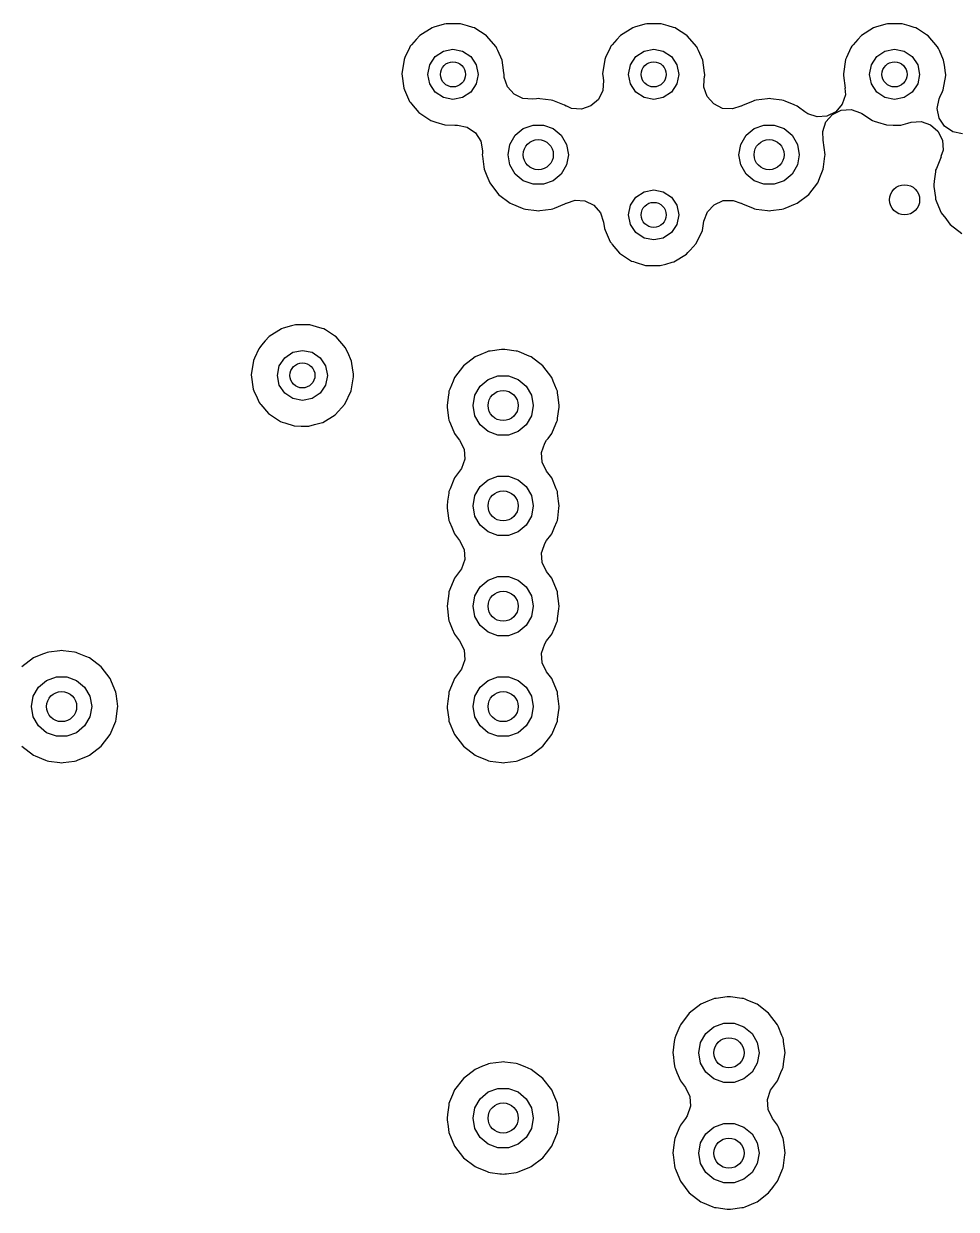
# Model space of a CAD drawing. Extents: x 0.99 to 4.24, y -7.27 to -4.02.
# Drawn here: x 1.6741 to 2.04, y -6.5909 to -6.1258 of the extents above; entities that cross this region are included whole.
import ezdxf

# ---------------------------------------------------------------- set-up
doc = ezdxf.new("R2010")
doc.units = 0
doc.header["$MEASUREMENT"] = 0
doc.layers.add('BLACK', color=7, linetype='CONTINUOUS')

msp = doc.modelspace()

# ---------------------------------------------------------------- linework, layer by layer
at = {"layer": 'BLACK', "linetype": 'CONTINUOUS'}
for p, q in [((1.82951, -6.13039), (1.82808, -6.13201)), ((1.83433, -6.12735), (1.82951, -6.13039)), ((1.83501, -6.12716), (1.83433, -6.12735)), ((1.83911, -6.12598), (1.83501, -6.12716)), ((1.83501, -6.12716), (1.83501, -6.12716)), ((1.8398, -6.12579), (1.83911, -6.12598)), ((1.83911, -6.12598), (1.83911, -6.12598)), ((1.84051, -6.12579), (1.8398, -6.12579)), ((1.84202, -6.1258), (1.84051, -6.12579)), ((1.84549, -6.12582), (1.84202, -6.1258)), ((1.84821, -6.12664), (1.84549, -6.12582)), ((1.85026, -6.12725), (1.84821, -6.12664)), ((1.85094, -6.12745), (1.85026, -6.12725)), ((1.85026, -6.12725), (1.85026, -6.12725)), ((1.85153, -6.12784), (1.85094, -6.12745)), ((1.85512, -6.13016), (1.85153, -6.12784)), ((1.85571, -6.13055), (1.85512, -6.13016)), ((1.85512, -6.13016), (1.85512, -6.13016)), ((1.90825, -6.13039), (1.90682, -6.13201)), ((1.91307, -6.12735), (1.90825, -6.13039)), ((1.91375, -6.12716), (1.91307, -6.12735)), ((1.91785, -6.12598), (1.91375, -6.12716)), ((1.91375, -6.12716), (1.91375, -6.12716)), ((1.91854, -6.12579), (1.91785, -6.12598)), ((1.91785, -6.12598), (1.91785, -6.12598)), ((1.91925, -6.12579), (1.91854, -6.12579)), ((1.92076, -6.1258), (1.91925, -6.12579)), ((1.92423, -6.12582), (1.92076, -6.1258)), ((1.92695, -6.12664), (1.92423, -6.12582)), ((1.929, -6.12725), (1.92695, -6.12664)), ((1.92968, -6.12745), (1.929, -6.12725)), ((1.929, -6.12725), (1.929, -6.12725)), ((1.93027, -6.12784), (1.92968, -6.12745)), ((1.93386, -6.13016), (1.93027, -6.12784)), ((1.93445, -6.13055), (1.93386, -6.13016)), ((1.93386, -6.13016), (1.93386, -6.13016)), ((2.00274, -6.13039), (2.00131, -6.13201)), ((2.00755, -6.12735), (2.00274, -6.13039)), ((2.00824, -6.12716), (2.00755, -6.12735)), ((2.01234, -6.12598), (2.00824, -6.12716)), ((2.00824, -6.12716), (2.00824, -6.12716)), ((2.01302, -6.12579), (2.01234, -6.12598)), ((2.01234, -6.12598), (2.01234, -6.12598)), ((2.01373, -6.12579), (2.01302, -6.12579)), ((2.01525, -6.1258), (2.01373, -6.12579)), ((2.01871, -6.12582), (2.01525, -6.1258)), ((2.02144, -6.12664), (2.01871, -6.12582)), ((2.02349, -6.12725), (2.02144, -6.12664)), ((2.02416, -6.12745), (2.02349, -6.12725)), ((2.02349, -6.12725), (2.02349, -6.12725)), ((2.02476, -6.12784), (2.02416, -6.12745)), ((2.02834, -6.13016), (2.02476, -6.12784)), ((2.02894, -6.13055), (2.02834, -6.13016)), ((2.02834, -6.13016), (2.02834, -6.13016)), ((1.82575, -6.13465), (1.82545, -6.13529)), ((1.82625, -6.13409), (1.82575, -6.13465)), ((1.82808, -6.13201), (1.82625, -6.13409)), ((1.85942, -6.13486), (1.85571, -6.13055)), ((1.85972, -6.1355), (1.85942, -6.13486)), ((1.90449, -6.13465), (1.90419, -6.13529)), ((1.90499, -6.13409), (1.90449, -6.13465)), ((1.90682, -6.13201), (1.90499, -6.13409)), ((1.93816, -6.13486), (1.93445, -6.13055)), ((1.93846, -6.1355), (1.93816, -6.13486)), ((1.99898, -6.13465), (1.99867, -6.13529)), ((1.99948, -6.13409), (1.99898, -6.13465)), ((2.00131, -6.13201), (1.99948, -6.13409)), ((2.03265, -6.13486), (2.02894, -6.13055)), ((2.03295, -6.1355), (2.03265, -6.13486)), ((1.82368, -6.13906), (1.82333, -6.1398)), ((1.82545, -6.13529), (1.82368, -6.13906)), ((1.82545, -6.13529), (1.82545, -6.13529)), ((1.83343, -6.1419), (1.83556, -6.13871)), ((1.83556, -6.13871), (1.83875, -6.13658)), ((1.83875, -6.13658), (1.84252, -6.13583)), ((1.84252, -6.13583), (1.84629, -6.13658)), ((1.84629, -6.13658), (1.84948, -6.13871)), ((1.84948, -6.13871), (1.85161, -6.1419)), ((1.86011, -6.13636), (1.85972, -6.1355)), ((1.85972, -6.1355), (1.85972, -6.1355)), ((1.86178, -6.14004), (1.86011, -6.13636)), ((1.90242, -6.13906), (1.90207, -6.1398)), ((1.90419, -6.13529), (1.90242, -6.13906)), ((1.90419, -6.13529), (1.90419, -6.13529)), ((1.91217, -6.1419), (1.9143, -6.13871)), ((1.9143, -6.13871), (1.91749, -6.13658)), ((1.91749, -6.13658), (1.92126, -6.13583)), ((1.92126, -6.13583), (1.92503, -6.13658)), ((1.92503, -6.13658), (1.92822, -6.13871)), ((1.92822, -6.13871), (1.93035, -6.1419)), ((1.93885, -6.13636), (1.93846, -6.1355)), ((1.93846, -6.1355), (1.93846, -6.1355)), ((1.94052, -6.14004), (1.93885, -6.13636)), ((1.99691, -6.13906), (1.99656, -6.1398)), ((1.99867, -6.13529), (1.99691, -6.13906)), ((1.99867, -6.13529), (1.99867, -6.13529)), ((2.00665, -6.1419), (2.00879, -6.13871)), ((2.00879, -6.13871), (2.01198, -6.13658)), ((2.01198, -6.13658), (2.01575, -6.13583)), ((2.01575, -6.13583), (2.01951, -6.13658)), ((2.01951, -6.13658), (2.02271, -6.13871)), ((2.02271, -6.13871), (2.02484, -6.1419)), ((2.03334, -6.13636), (2.03295, -6.1355)), ((2.03295, -6.1355), (2.03295, -6.1355)), ((2.03501, -6.14004), (2.03334, -6.13636)), ((1.82333, -6.1398), (1.82245, -6.14542)), ((1.83268, -6.14567), (1.83343, -6.1419)), ((1.85161, -6.1419), (1.85236, -6.14567)), ((1.86206, -6.14202), (1.86178, -6.14004)), ((1.8625, -6.14507), (1.86206, -6.14202)), ((1.90207, -6.1398), (1.90119, -6.14542)), ((1.91142, -6.14567), (1.91217, -6.1419)), ((1.93035, -6.1419), (1.9311, -6.14567)), ((1.9408, -6.14202), (1.94052, -6.14004)), ((1.94124, -6.14507), (1.9408, -6.14202)), ((1.99656, -6.1398), (1.99568, -6.14542)), ((2.00591, -6.14567), (2.00665, -6.1419)), ((2.02484, -6.1419), (2.02559, -6.14567)), ((2.03529, -6.14202), (2.03501, -6.14004)), ((2.03573, -6.14507), (2.03529, -6.14202)), ((1.82245, -6.14542), (1.82319, -6.15107)), ((1.83343, -6.14944), (1.83268, -6.14567)), ((1.85236, -6.14567), (1.85161, -6.14944)), ((1.86259, -6.14567), (1.8625, -6.14507)), ((1.86258, -6.14605), (1.86259, -6.14567)), ((1.86259, -6.1462), (1.86258, -6.14605)), ((1.86266, -6.14685), (1.86259, -6.1462)), ((1.8639, -6.15053), (1.86266, -6.14685)), ((1.90119, -6.14542), (1.90129, -6.14613)), ((1.90129, -6.14613), (1.90129, -6.14613)), ((1.90129, -6.14613), (1.90154, -6.1481)), ((1.90154, -6.1481), (1.90129, -6.15198)), ((1.91217, -6.14944), (1.91142, -6.14567)), ((1.9311, -6.14567), (1.93035, -6.14944)), ((1.941, -6.15068), (1.94106, -6.14772)), ((1.94106, -6.14772), (1.94126, -6.14654)), ((1.94133, -6.14567), (1.94124, -6.14507)), ((1.94126, -6.14654), (1.94132, -6.14616)), ((1.94126, -6.14654), (1.94126, -6.14654)), ((1.94132, -6.14616), (1.94133, -6.14567)), ((1.99568, -6.14542), (1.99578, -6.14613)), ((1.99578, -6.14613), (1.99578, -6.14613)), ((1.99578, -6.14613), (1.99642, -6.15107)), ((2.00665, -6.14944), (2.00591, -6.14567)), ((2.02559, -6.14567), (2.02484, -6.14944)), ((2.03486, -6.15177), (2.03581, -6.14616)), ((2.03581, -6.14567), (2.03573, -6.14507)), ((2.03581, -6.14616), (2.03581, -6.14567)), ((1.82319, -6.15107), (1.82348, -6.15171)), ((1.82348, -6.15171), (1.82348, -6.15172)), ((1.82348, -6.15172), (1.82511, -6.15543)), ((1.83556, -6.15263), (1.83343, -6.14944)), ((1.83875, -6.15476), (1.83556, -6.15263)), ((1.84948, -6.15263), (1.84629, -6.15476)), ((1.85161, -6.14944), (1.84948, -6.15263)), ((1.86647, -6.15346), (1.8639, -6.15053)), ((1.86995, -6.15518), (1.86647, -6.15346)), ((1.90129, -6.15198), (1.89957, -6.15546)), ((1.9143, -6.15263), (1.91217, -6.14944)), ((1.91749, -6.15476), (1.9143, -6.15263)), ((1.92822, -6.15263), (1.92503, -6.15476)), ((1.93035, -6.14944), (1.92822, -6.15263)), ((1.94225, -6.15436), (1.941, -6.15068)), ((1.99642, -6.15107), (1.99627, -6.15109)), ((1.99627, -6.15109), (1.99646, -6.15367)), ((2.00879, -6.15263), (2.00665, -6.14944)), ((2.01198, -6.15476), (2.00879, -6.15263)), ((2.02271, -6.15263), (2.01951, -6.15476)), ((2.02484, -6.14944), (2.02271, -6.15263)), ((2.03346, -6.15466), (2.03456, -6.15241)), ((2.03456, -6.15241), (2.03486, -6.15177)), ((2.03456, -6.15241), (2.03456, -6.15241)), ((1.82511, -6.15543), (1.82548, -6.15627)), ((1.82548, -6.15627), (1.82594, -6.15682)), ((1.82594, -6.15682), (1.82594, -6.15682)), ((1.82594, -6.15682), (1.82631, -6.15726)), ((1.82631, -6.15726), (1.82914, -6.16063)), ((1.84252, -6.15551), (1.83875, -6.15476)), ((1.84629, -6.15476), (1.84252, -6.15551)), ((1.87383, -6.15543), (1.86995, -6.15518)), ((1.87534, -6.15523), (1.87383, -6.15543)), ((1.87598, -6.15515), (1.87534, -6.15523)), ((1.87534, -6.15523), (1.87534, -6.15523)), ((1.87663, -6.15523), (1.87598, -6.15515)), ((1.88104, -6.15581), (1.87663, -6.15523)), ((1.88168, -6.1559), (1.88104, -6.15581)), ((1.88104, -6.15581), (1.88104, -6.15581)), ((1.88229, -6.15615), (1.88168, -6.1559)), ((1.88623, -6.15778), (1.88229, -6.15615)), ((1.88229, -6.15615), (1.88229, -6.15615)), ((1.88699, -6.1581), (1.88623, -6.15778)), ((1.88713, -6.1582), (1.88699, -6.1581)), ((1.88908, -6.15901), (1.88713, -6.1582)), ((1.89664, -6.15802), (1.89296, -6.15927)), ((1.89957, -6.15546), (1.89664, -6.15802)), ((1.92126, -6.15551), (1.91749, -6.15476)), ((1.92503, -6.15476), (1.92126, -6.15551)), ((1.94482, -6.15728), (1.94225, -6.15436)), ((1.9483, -6.159), (1.94482, -6.15728)), ((1.95548, -6.15813), (1.95218, -6.15925)), ((1.95553, -6.1581), (1.95548, -6.15813)), ((1.95613, -6.15785), (1.95553, -6.1581)), ((1.96023, -6.15615), (1.95613, -6.15785)), ((1.96084, -6.1559), (1.96023, -6.15615)), ((1.96023, -6.15615), (1.96023, -6.15615)), ((1.96148, -6.15581), (1.96084, -6.1559)), ((1.96589, -6.15523), (1.96148, -6.15581)), ((1.96148, -6.15581), (1.96148, -6.15581)), ((1.96654, -6.15515), (1.96589, -6.15523)), ((1.96718, -6.15523), (1.96654, -6.15515)), ((1.97159, -6.15581), (1.96718, -6.15523)), ((1.97223, -6.1559), (1.97159, -6.15581)), ((1.97159, -6.15581), (1.97159, -6.15581)), ((1.97284, -6.15615), (1.97223, -6.1559)), ((1.9764, -6.15762), (1.97284, -6.15615)), ((1.97284, -6.15615), (1.97284, -6.15615)), ((1.97754, -6.1581), (1.9764, -6.15762)), ((1.97806, -6.15849), (1.97754, -6.1581)), ((1.99525, -6.15736), (1.99272, -6.16031)), ((1.99646, -6.15367), (1.99525, -6.15736)), ((2.01575, -6.15551), (2.01198, -6.15476)), ((2.01951, -6.15476), (2.01575, -6.15551)), ((2.03247, -6.15901), (2.03322, -6.1552)), ((2.03322, -6.1552), (2.03346, -6.15466)), ((1.82914, -6.16063), (1.83388, -6.16378)), ((1.89296, -6.15927), (1.88908, -6.15901)), ((1.95218, -6.15925), (1.9483, -6.159)), ((1.98051, -6.16037), (1.97806, -6.15849)), ((1.97806, -6.15849), (1.97806, -6.15849)), ((1.98169, -6.16115), (1.98051, -6.16037)), ((1.98538, -6.16236), (1.98169, -6.16115)), ((1.98925, -6.16207), (1.98538, -6.16236)), ((1.98883, -6.16434), (1.99139, -6.16142)), ((1.99272, -6.16031), (1.98925, -6.16207)), ((1.99139, -6.16142), (1.99487, -6.1597)), ((1.99487, -6.1597), (1.99875, -6.15944)), ((1.99875, -6.15944), (2.00243, -6.16069)), ((2.00243, -6.16069), (2.00297, -6.16103)), ((2.00297, -6.16103), (2.00711, -6.16378)), ((2.03322, -6.16282), (2.03247, -6.15901)), ((2.03538, -6.16605), (2.03322, -6.16282)), ((1.83388, -6.16378), (1.83456, -6.16399)), ((1.83456, -6.16399), (1.83456, -6.16399)), ((1.83456, -6.16399), (1.83581, -6.16438)), ((1.83581, -6.16438), (1.83931, -6.16548)), ((1.83931, -6.16548), (1.84327, -6.16555)), ((1.84327, -6.16555), (1.84432, -6.16557)), ((1.84432, -6.16557), (1.84811, -6.1664)), ((1.84811, -6.1664), (1.85131, -6.16862)), ((1.86694, -6.16957), (1.87008, -6.16694)), ((1.87008, -6.16694), (1.87393, -6.16553)), ((1.87393, -6.16553), (1.87804, -6.16553)), ((1.87804, -6.16553), (1.88189, -6.16694)), ((1.88189, -6.16694), (1.88503, -6.16957)), ((1.95749, -6.16957), (1.96063, -6.16694)), ((1.96063, -6.16694), (1.96448, -6.16553)), ((1.96448, -6.16553), (1.96859, -6.16553)), ((1.96859, -6.16553), (1.97244, -6.16694)), ((1.97244, -6.16694), (1.97558, -6.16957)), ((1.98758, -6.16802), (1.98883, -6.16434)), ((2.00711, -6.16378), (2.00779, -6.16399)), ((2.00779, -6.16399), (2.00779, -6.16399)), ((2.00779, -6.16399), (2.00904, -6.16438)), ((2.00904, -6.16438), (2.01254, -6.16548)), ((2.01254, -6.16548), (2.01524, -6.16553)), ((2.01524, -6.16553), (2.01752, -6.16557)), ((2.01752, -6.16557), (2.01752, -6.16557)), ((2.01752, -6.16557), (2.01823, -6.16558)), ((2.01823, -6.16558), (2.02101, -6.16482)), ((2.02101, -6.16482), (2.0223, -6.16447)), ((2.0223, -6.16447), (2.02618, -6.1642)), ((2.02618, -6.1642), (2.02986, -6.16543)), ((2.02986, -6.16543), (2.0328, -6.16798)), ((2.03861, -6.16821), (2.03538, -6.16605)), ((1.85131, -6.16862), (1.8534, -6.17189)), ((1.8534, -6.17189), (1.85409, -6.17571)), ((1.86489, -6.17313), (1.86694, -6.16957)), ((1.88503, -6.16957), (1.88708, -6.17313)), ((1.95544, -6.17313), (1.95749, -6.16957)), ((1.97558, -6.16957), (1.97763, -6.17313)), ((1.9878, -6.17146), (1.98758, -6.16802)), ((1.9878, -6.17147), (1.9878, -6.17146)), ((1.98855, -6.17717), (1.9878, -6.17147)), ((2.0328, -6.16798), (2.03453, -6.17146)), ((2.03453, -6.17146), (2.0348, -6.17534)), ((2.04243, -6.16897), (2.03861, -6.16821)), ((1.85405, -6.17652), (1.85397, -6.17717)), ((1.85409, -6.17571), (1.85405, -6.17628)), ((1.85405, -6.17628), (1.85405, -6.17652)), ((1.86417, -6.17717), (1.86489, -6.17313)), ((1.88708, -6.17313), (1.8878, -6.17717)), ((1.95472, -6.17717), (1.95544, -6.17313)), ((1.97763, -6.17313), (1.97835, -6.17717)), ((2.0348, -6.17534), (2.03394, -6.17791)), ((1.85397, -6.17717), (1.85405, -6.17781)), ((1.85405, -6.17781), (1.85459, -6.18194)), ((1.86489, -6.1812), (1.86417, -6.17717)), ((1.86694, -6.18476), (1.86489, -6.1812)), ((1.88708, -6.1812), (1.88503, -6.18476)), ((1.8878, -6.17717), (1.88708, -6.1812)), ((1.95544, -6.1812), (1.95472, -6.17717)), ((1.95749, -6.18476), (1.95544, -6.1812)), ((1.97763, -6.1812), (1.97558, -6.18476)), ((1.97835, -6.17717), (1.97763, -6.1812)), ((1.98793, -6.18194), (1.98847, -6.17781)), ((1.98847, -6.17781), (1.98855, -6.17717)), ((2.03408, -6.17797), (2.03217, -6.18257)), ((2.03394, -6.17791), (2.03408, -6.17797)), ((1.85459, -6.18194), (1.85472, -6.18286)), ((1.85472, -6.18286), (1.85497, -6.18347)), ((1.85497, -6.18347), (1.85497, -6.18347)), ((1.85497, -6.18347), (1.85581, -6.18552)), ((1.85581, -6.18552), (1.85692, -6.18817)), ((1.87008, -6.18739), (1.86694, -6.18476)), ((1.88503, -6.18476), (1.88189, -6.18739)), ((1.96063, -6.18739), (1.95749, -6.18476)), ((1.97558, -6.18476), (1.97244, -6.18739)), ((1.9856, -6.18817), (1.98671, -6.18552)), ((1.98671, -6.18552), (1.98755, -6.18347)), ((1.98755, -6.18347), (1.9878, -6.18286)), ((1.98755, -6.18347), (1.98755, -6.18347)), ((1.9878, -6.18286), (1.98793, -6.18194)), ((2.0318, -6.18392), (2.03132, -6.18751)), ((2.03188, -6.18328), (2.0318, -6.18392)), ((2.0318, -6.18392), (2.0318, -6.18392)), ((2.03217, -6.18257), (2.03188, -6.18328)), ((1.85692, -6.18817), (1.86041, -6.19274)), ((1.87393, -6.1888), (1.87008, -6.18739)), ((1.87804, -6.1888), (1.87393, -6.1888)), ((1.88189, -6.18739), (1.87804, -6.1888)), ((1.96448, -6.1888), (1.96063, -6.18739)), ((1.96859, -6.1888), (1.96448, -6.1888)), ((1.97244, -6.18739), (1.96859, -6.1888)), ((1.98211, -6.19274), (1.9856, -6.18817)), ((2.03132, -6.18751), (2.03113, -6.18898)), ((2.03113, -6.18898), (2.03122, -6.18962)), ((2.03122, -6.18962), (2.03179, -6.19398)), ((1.86041, -6.19274), (1.86497, -6.19623)), ((1.88708, -6.19617), (1.89042, -6.19503)), ((1.89042, -6.19503), (1.8943, -6.19529)), ((1.8943, -6.19529), (1.89778, -6.19701)), ((1.91217, -6.19702), (1.9143, -6.19383)), ((1.9143, -6.19383), (1.91749, -6.19169)), ((1.91749, -6.19169), (1.92126, -6.19094)), ((1.92126, -6.19094), (1.92503, -6.19169)), ((1.92503, -6.19169), (1.92822, -6.19383)), ((1.92822, -6.19383), (1.93035, -6.19702)), ((1.94503, -6.1968), (1.94858, -6.19521)), ((1.94858, -6.19521), (1.95246, -6.19509)), ((1.95246, -6.19509), (1.95543, -6.19616)), ((1.97754, -6.19623), (1.98211, -6.19274)), ((2.03179, -6.19398), (2.03188, -6.19468)), ((2.03188, -6.19468), (2.03213, -6.19528)), ((2.03213, -6.19528), (2.03213, -6.19528)), ((2.03213, -6.19528), (2.03304, -6.19747)), ((1.86497, -6.19623), (1.86558, -6.19648)), ((1.86558, -6.19648), (1.86968, -6.19818)), ((1.86968, -6.19818), (1.86968, -6.19818)), ((1.86968, -6.19818), (1.87029, -6.19843)), ((1.87029, -6.19843), (1.87093, -6.19852)), ((1.87093, -6.19852), (1.87093, -6.19852)), ((1.87093, -6.19852), (1.87534, -6.1991)), ((1.87534, -6.1991), (1.87598, -6.19918)), ((1.87598, -6.19918), (1.87663, -6.1991)), ((1.87663, -6.1991), (1.88104, -6.19852)), ((1.88104, -6.19852), (1.88168, -6.19843)), ((1.88104, -6.19852), (1.88104, -6.19852)), ((1.88168, -6.19843), (1.88229, -6.19818)), ((1.88229, -6.19818), (1.88639, -6.19648)), ((1.88229, -6.19818), (1.88229, -6.19818)), ((1.88639, -6.19648), (1.88699, -6.19623)), ((1.88639, -6.19648), (1.88639, -6.19648)), ((1.88699, -6.19623), (1.88708, -6.19617)), ((1.89778, -6.19701), (1.90035, -6.19993)), ((1.90035, -6.19993), (1.9016, -6.20362)), ((1.91142, -6.20079), (1.91217, -6.19702)), ((1.93035, -6.19702), (1.9311, -6.20079)), ((1.94099, -6.20326), (1.94237, -6.19963)), ((1.94237, -6.19963), (1.94503, -6.1968)), ((1.95543, -6.19616), (1.95553, -6.19623)), ((1.95553, -6.19623), (1.95613, -6.19648)), ((1.95613, -6.19648), (1.96023, -6.19818)), ((1.96023, -6.19818), (1.96023, -6.19818)), ((1.96023, -6.19818), (1.96084, -6.19843)), ((1.96084, -6.19843), (1.96148, -6.19852)), ((1.96148, -6.19852), (1.96148, -6.19852)), ((1.96148, -6.19852), (1.96589, -6.1991)), ((1.96589, -6.1991), (1.96654, -6.19918)), ((1.96654, -6.19918), (1.96718, -6.1991)), ((1.96718, -6.1991), (1.97159, -6.19852)), ((1.97159, -6.19852), (1.97223, -6.19843)), ((1.97159, -6.19852), (1.97159, -6.19852)), ((1.97223, -6.19843), (1.97284, -6.19818)), ((1.97284, -6.19818), (1.97694, -6.19648)), ((1.97284, -6.19818), (1.97284, -6.19818)), ((1.97694, -6.19648), (1.97754, -6.19623)), ((2.03304, -6.19747), (2.03408, -6.19999)), ((2.03408, -6.19999), (2.03582, -6.20226)), ((1.9016, -6.20362), (1.90193, -6.20618)), ((1.91217, -6.20455), (1.91142, -6.20079)), ((1.9143, -6.20775), (1.91217, -6.20455)), ((1.93035, -6.20455), (1.92822, -6.20775)), ((1.9311, -6.20079), (1.93035, -6.20455)), ((1.94038, -6.20689), (1.94099, -6.20326)), ((2.03582, -6.20226), (2.03711, -6.20394)), ((2.03711, -6.20394), (2.03758, -6.20455)), ((2.03758, -6.20455), (2.04214, -6.20805)), ((1.90193, -6.20618), (1.90222, -6.20683)), ((1.90222, -6.20683), (1.90222, -6.20683)), ((1.90222, -6.20683), (1.90379, -6.2104)), ((1.91749, -6.20988), (1.9143, -6.20775)), ((1.92822, -6.20775), (1.92503, -6.20988)), ((1.9379, -6.21201), (1.94038, -6.20689)), ((1.90379, -6.2104), (1.90422, -6.21139)), ((1.90422, -6.21139), (1.90468, -6.21193)), ((1.90468, -6.21193), (1.90468, -6.21193)), ((1.90468, -6.21193), (1.90503, -6.21235)), ((1.90503, -6.21235), (1.90788, -6.21575)), ((1.92126, -6.21063), (1.91749, -6.20988)), ((1.92503, -6.20988), (1.92126, -6.21063)), ((1.93554, -6.21461), (1.9379, -6.21201)), ((1.90788, -6.21575), (1.91262, -6.2189)), ((1.92923, -6.2192), (1.93408, -6.21623)), ((1.93408, -6.21623), (1.9347, -6.21554)), ((1.9347, -6.21554), (1.93554, -6.21461)), ((1.91262, -6.2189), (1.9133, -6.21911)), ((1.9133, -6.21911), (1.9133, -6.21911)), ((1.9133, -6.21911), (1.91403, -6.21934)), ((1.91403, -6.21934), (1.91805, -6.2206)), ((1.91805, -6.2206), (1.92075, -6.22065)), ((1.92075, -6.22065), (1.92303, -6.22069)), ((1.92303, -6.22069), (1.92303, -6.22069)), ((1.92303, -6.22069), (1.92374, -6.2207)), ((1.92374, -6.2207), (1.92605, -6.22007)), ((1.92605, -6.22007), (1.92854, -6.21939)), ((1.92854, -6.21939), (1.92923, -6.2192)), ((1.92854, -6.21939), (1.92854, -6.21939)), ((1.77527, -6.24546), (1.77046, -6.2485)), ((1.77595, -6.24527), (1.77527, -6.24546)), ((1.77921, -6.24434), (1.77595, -6.24527)), ((1.77595, -6.24527), (1.77595, -6.24527)), ((1.78074, -6.2439), (1.77921, -6.24434)), ((1.78145, -6.2439), (1.78074, -6.2439)), ((1.78296, -6.24391), (1.78145, -6.2439)), ((1.78643, -6.24393), (1.78296, -6.24391)), ((1.78901, -6.2447), (1.78643, -6.24393)), ((1.7912, -6.24536), (1.78901, -6.2447)), ((1.79188, -6.24556), (1.7912, -6.24536)), ((1.7912, -6.24536), (1.7912, -6.24536)), ((1.79248, -6.24595), (1.79188, -6.24556)), ((1.79606, -6.24827), (1.79248, -6.24595)), ((1.7689, -6.25026), (1.76743, -6.25193)), ((1.77046, -6.2485), (1.7689, -6.25026)), ((1.79666, -6.24866), (1.79606, -6.24827)), ((1.79606, -6.24827), (1.79606, -6.24827)), ((1.80037, -6.25297), (1.79666, -6.24866)), ((1.76639, -6.2534), (1.7647, -6.257)), ((1.76669, -6.25276), (1.76639, -6.2534)), ((1.76639, -6.2534), (1.76639, -6.2534)), ((1.76743, -6.25193), (1.76669, -6.25276)), ((1.7765, -6.25682), (1.7797, -6.25469)), ((1.7797, -6.25469), (1.78346, -6.25394)), ((1.78346, -6.25394), (1.78723, -6.25469)), ((1.78723, -6.25469), (1.79042, -6.25682)), ((1.80066, -6.25361), (1.80037, -6.25297)), ((1.80121, -6.25481), (1.80066, -6.25361)), ((1.80066, -6.25361), (1.80066, -6.25361)), ((1.80272, -6.25815), (1.80121, -6.25481)), ((1.85343, -6.2556), (1.8512, -6.25652)), ((1.8559, -6.25457), (1.85343, -6.2556)), ((1.85651, -6.25432), (1.8559, -6.25457)), ((1.8559, -6.25457), (1.8559, -6.25457)), ((1.85715, -6.25424), (1.85651, -6.25432)), ((1.86156, -6.25366), (1.85715, -6.25424)), ((1.85715, -6.25424), (1.85715, -6.25424)), ((1.8622, -6.25357), (1.86156, -6.25366)), ((1.86285, -6.25366), (1.8622, -6.25357)), ((1.86726, -6.25424), (1.86285, -6.25366)), ((1.8679, -6.25432), (1.86726, -6.25424)), ((1.86726, -6.25424), (1.86726, -6.25424)), ((1.86851, -6.25457), (1.8679, -6.25432)), ((1.87239, -6.25618), (1.86851, -6.25457)), ((1.86851, -6.25457), (1.86851, -6.25457)), ((1.76427, -6.25791), (1.7634, -6.26353)), ((1.7647, -6.257), (1.76427, -6.25791)), ((1.77362, -6.26378), (1.77437, -6.26001)), ((1.77437, -6.26001), (1.7765, -6.25682)), ((1.79042, -6.25682), (1.79256, -6.26001)), ((1.79256, -6.26001), (1.79331, -6.26378)), ((1.80323, -6.26166), (1.80272, -6.25815)), ((1.84663, -6.26002), (1.84314, -6.26458)), ((1.8512, -6.25652), (1.84663, -6.26002)), ((1.87321, -6.25652), (1.87239, -6.25618)), ((1.87777, -6.26002), (1.87321, -6.25652)), ((1.88127, -6.26458), (1.87777, -6.26002)), ((1.7634, -6.26353), (1.76414, -6.26918)), ((1.77437, -6.26755), (1.77362, -6.26378)), ((1.79331, -6.26378), (1.79256, -6.26755)), ((1.80258, -6.26988), (1.80353, -6.26427)), ((1.80345, -6.26319), (1.80323, -6.26166)), ((1.80353, -6.26378), (1.80345, -6.26319)), ((1.80353, -6.26427), (1.80353, -6.26378)), ((1.84314, -6.26458), (1.84256, -6.26597)), ((1.8563, -6.26536), (1.86015, -6.26396)), ((1.86015, -6.26396), (1.86426, -6.26396)), ((1.86426, -6.26396), (1.86811, -6.26536)), ((1.88185, -6.26597), (1.88127, -6.26458)), ((1.76414, -6.26918), (1.76442, -6.26983)), ((1.76442, -6.26983), (1.76442, -6.26983)), ((1.76442, -6.26983), (1.76565, -6.27261)), ((1.7765, -6.27074), (1.77437, -6.26755)), ((1.79256, -6.26755), (1.79042, -6.27074)), ((1.8001, -6.275), (1.80258, -6.26988)), ((1.84094, -6.26989), (1.84085, -6.27054)), ((1.84123, -6.26918), (1.84094, -6.26989)), ((1.84256, -6.26597), (1.84123, -6.26918)), ((1.85111, -6.27155), (1.85316, -6.268)), ((1.85316, -6.268), (1.8563, -6.26536)), ((1.86811, -6.26536), (1.87125, -6.268)), ((1.87125, -6.268), (1.8733, -6.27155)), ((1.88318, -6.26918), (1.88185, -6.26597)), ((1.88347, -6.26989), (1.88318, -6.26918)), ((1.88356, -6.27054), (1.88347, -6.26989)), ((1.76565, -6.27261), (1.76643, -6.27438)), ((1.76643, -6.27438), (1.76689, -6.27493)), ((1.7797, -6.27287), (1.7765, -6.27074)), ((1.78346, -6.27362), (1.7797, -6.27287)), ((1.78723, -6.27287), (1.78346, -6.27362)), ((1.79042, -6.27074), (1.78723, -6.27287)), ((1.84061, -6.27233), (1.84019, -6.27559)), ((1.84085, -6.27054), (1.84061, -6.27233)), ((1.84085, -6.27054), (1.84085, -6.27054)), ((1.85039, -6.27559), (1.85111, -6.27155)), ((1.8733, -6.27155), (1.87402, -6.27559)), ((1.88379, -6.27233), (1.88356, -6.27054)), ((1.88356, -6.27054), (1.88356, -6.27054)), ((1.88422, -6.27559), (1.88379, -6.27233)), ((1.76689, -6.27493), (1.76689, -6.27493)), ((1.76689, -6.27493), (1.76711, -6.27519)), ((1.76711, -6.27519), (1.77009, -6.27874)), ((1.77009, -6.27874), (1.77483, -6.28189)), ((1.79143, -6.2822), (1.79628, -6.27922)), ((1.79628, -6.27922), (1.8001, -6.275)), ((1.84019, -6.27559), (1.84027, -6.27624)), ((1.84027, -6.27624), (1.84083, -6.28049)), ((1.85111, -6.27963), (1.85039, -6.27559)), ((1.87402, -6.27559), (1.8733, -6.27963)), ((1.88358, -6.28049), (1.88414, -6.27624)), ((1.88414, -6.27624), (1.88422, -6.27559)), ((1.77483, -6.28189), (1.7755, -6.2821)), ((1.7755, -6.2821), (1.7755, -6.2821)), ((1.7755, -6.2821), (1.77658, -6.28244)), ((1.77658, -6.28244), (1.78026, -6.28359)), ((1.78026, -6.28359), (1.78295, -6.28364)), ((1.78295, -6.28364), (1.78524, -6.28368)), ((1.78524, -6.28368), (1.78524, -6.28368)), ((1.78524, -6.28368), (1.78594, -6.28369)), ((1.78594, -6.28369), (1.78825, -6.28306)), ((1.78825, -6.28306), (1.79075, -6.28238)), ((1.79075, -6.28238), (1.79143, -6.2822)), ((1.79075, -6.28238), (1.79075, -6.28238)), ((1.84083, -6.28049), (1.84094, -6.28129)), ((1.84094, -6.28129), (1.84119, -6.28189)), ((1.84119, -6.28189), (1.84119, -6.28189)), ((1.84119, -6.28189), (1.84219, -6.28431)), ((1.85316, -6.28318), (1.85111, -6.27963)), ((1.8563, -6.28582), (1.85316, -6.28318)), ((1.87125, -6.28318), (1.86811, -6.28582)), ((1.8733, -6.27963), (1.87125, -6.28318)), ((1.88222, -6.28431), (1.88322, -6.28189)), ((1.88322, -6.28189), (1.88347, -6.28129)), ((1.88322, -6.28189), (1.88322, -6.28189)), ((1.88347, -6.28129), (1.88358, -6.28049)), ((1.84219, -6.28431), (1.84314, -6.2866)), ((1.84314, -6.2866), (1.8446, -6.2885)), ((1.8446, -6.2885), (1.84514, -6.28921)), ((1.86015, -6.28722), (1.8563, -6.28582)), ((1.86426, -6.28722), (1.86015, -6.28722)), ((1.86811, -6.28582), (1.86426, -6.28722)), ((1.87927, -6.28921), (1.87981, -6.2885)), ((1.87981, -6.2885), (1.88127, -6.2866)), ((1.88127, -6.2866), (1.88222, -6.28431)), ((1.84514, -6.28921), (1.84686, -6.2927)), ((1.84686, -6.2927), (1.84711, -6.29658)), ((1.8773, -6.29398), (1.87855, -6.2903)), ((1.87855, -6.2903), (1.87927, -6.28921)), ((1.84711, -6.29658), (1.84586, -6.30026)), ((1.87755, -6.29785), (1.8773, -6.29398)), ((1.87927, -6.30134), (1.87755, -6.29785)), ((1.84514, -6.30134), (1.84314, -6.30395)), ((1.84586, -6.30026), (1.84514, -6.30134)), ((1.88127, -6.30395), (1.87927, -6.30134)), ((1.84289, -6.30455), (1.84137, -6.30822)), ((1.84314, -6.30395), (1.84289, -6.30455)), ((1.85316, -6.30737), (1.8563, -6.30473)), ((1.8563, -6.30473), (1.86015, -6.30333)), ((1.86015, -6.30333), (1.86426, -6.30333)), ((1.86426, -6.30333), (1.86811, -6.30473)), ((1.86811, -6.30473), (1.87125, -6.30737)), ((1.88152, -6.30455), (1.88127, -6.30395)), ((1.88304, -6.30822), (1.88152, -6.30455)), ((1.84085, -6.30991), (1.84043, -6.31313)), ((1.84094, -6.30926), (1.84085, -6.30991)), ((1.84085, -6.30991), (1.84085, -6.30991)), ((1.84137, -6.30822), (1.84094, -6.30926)), ((1.85039, -6.31496), (1.85111, -6.31092)), ((1.85111, -6.31092), (1.85316, -6.30737)), ((1.87125, -6.30737), (1.8733, -6.31092)), ((1.8733, -6.31092), (1.87402, -6.31496)), ((1.88347, -6.30926), (1.88304, -6.30822)), ((1.88356, -6.30991), (1.88347, -6.30926)), ((1.88398, -6.31313), (1.88356, -6.30991)), ((1.88356, -6.30991), (1.88356, -6.30991)), ((1.84043, -6.31313), (1.84019, -6.31496)), ((1.84019, -6.31496), (1.8403, -6.31585)), ((1.8403, -6.31585), (1.84081, -6.31973)), ((1.85111, -6.319), (1.85039, -6.31496)), ((1.87402, -6.31496), (1.8733, -6.319)), ((1.8836, -6.31973), (1.88411, -6.31585)), ((1.88422, -6.31496), (1.88398, -6.31313)), ((1.88411, -6.31585), (1.88422, -6.31496)), ((1.84081, -6.31973), (1.84094, -6.32066)), ((1.84094, -6.32066), (1.84119, -6.32126)), ((1.85316, -6.32255), (1.85111, -6.319)), ((1.8733, -6.319), (1.87125, -6.32255)), ((1.88322, -6.32126), (1.88347, -6.32066)), ((1.88347, -6.32066), (1.8836, -6.31973)), ((1.84119, -6.32126), (1.84119, -6.32126)), ((1.84119, -6.32126), (1.84201, -6.32326)), ((1.84201, -6.32326), (1.84314, -6.32597)), ((1.8563, -6.32519), (1.85316, -6.32255)), ((1.86015, -6.32659), (1.8563, -6.32519)), ((1.86811, -6.32519), (1.86426, -6.32659)), ((1.87125, -6.32255), (1.86811, -6.32519)), ((1.88127, -6.32597), (1.8824, -6.32326)), ((1.8824, -6.32326), (1.88322, -6.32126)), ((1.88322, -6.32126), (1.88322, -6.32126)), ((1.84314, -6.32597), (1.84353, -6.32649)), ((1.84353, -6.32649), (1.84514, -6.32858)), ((1.84514, -6.32858), (1.84686, -6.33207)), ((1.86426, -6.32659), (1.86015, -6.32659)), ((1.87752, -6.33268), (1.87855, -6.32967)), ((1.87855, -6.32967), (1.87927, -6.32858)), ((1.87927, -6.32858), (1.88088, -6.32649)), ((1.88088, -6.32649), (1.88127, -6.32597)), ((1.84686, -6.33207), (1.84711, -6.33595)), ((1.8773, -6.33335), (1.87752, -6.33268)), ((1.87755, -6.33722), (1.8773, -6.33335)), ((1.84586, -6.33963), (1.84514, -6.34071)), ((1.84711, -6.33595), (1.84586, -6.33963)), ((1.87927, -6.34071), (1.87755, -6.33722)), ((1.84289, -6.34392), (1.84128, -6.34781)), ((1.84314, -6.34332), (1.84289, -6.34392)), ((1.84514, -6.34071), (1.84314, -6.34332)), ((1.85316, -6.34674), (1.8563, -6.3441)), ((1.8563, -6.3441), (1.86015, -6.3427)), ((1.86015, -6.3427), (1.86426, -6.3427)), ((1.86426, -6.3427), (1.86811, -6.3441)), ((1.86811, -6.3441), (1.87125, -6.34674)), ((1.88127, -6.34332), (1.87927, -6.34071)), ((1.88152, -6.34392), (1.88127, -6.34332)), ((1.88313, -6.34781), (1.88152, -6.34392)), ((1.84094, -6.34863), (1.84085, -6.34928)), ((1.84128, -6.34781), (1.84094, -6.34863)), ((1.85111, -6.35029), (1.85316, -6.34674)), ((1.87125, -6.34674), (1.8733, -6.35029)), ((1.88347, -6.34863), (1.88313, -6.34781)), ((1.88356, -6.34928), (1.88347, -6.34863)), ((1.84058, -6.35135), (1.84019, -6.35433)), ((1.84085, -6.34928), (1.84058, -6.35135)), ((1.84085, -6.34928), (1.84085, -6.34928)), ((1.85039, -6.35433), (1.85111, -6.35029)), ((1.8733, -6.35029), (1.87402, -6.35433)), ((1.88383, -6.35135), (1.88356, -6.34928)), ((1.88356, -6.34928), (1.88356, -6.34928)), ((1.88422, -6.35433), (1.88383, -6.35135)), ((1.84019, -6.35433), (1.84033, -6.35541)), ((1.84033, -6.35541), (1.84082, -6.35917)), ((1.85111, -6.35837), (1.85039, -6.35433)), ((1.87402, -6.35433), (1.8733, -6.35837)), ((1.88359, -6.35917), (1.88408, -6.35541)), ((1.88408, -6.35541), (1.88422, -6.35433)), ((1.84082, -6.35917), (1.84094, -6.36003)), ((1.84094, -6.36003), (1.84119, -6.36063)), ((1.84119, -6.36063), (1.84119, -6.36063)), ((1.84119, -6.36063), (1.84225, -6.36321)), ((1.85316, -6.36192), (1.85111, -6.35837)), ((1.8563, -6.36456), (1.85316, -6.36192)), ((1.87125, -6.36192), (1.86811, -6.36456)), ((1.8733, -6.35837), (1.87125, -6.36192)), ((1.88216, -6.36321), (1.88322, -6.36063)), ((1.88322, -6.36063), (1.88347, -6.36003)), ((1.88322, -6.36063), (1.88322, -6.36063)), ((1.88347, -6.36003), (1.88359, -6.35917)), ((1.84225, -6.36321), (1.84314, -6.36534)), ((1.84314, -6.36534), (1.84353, -6.36586)), ((1.84353, -6.36586), (1.84514, -6.36795)), ((1.86015, -6.36596), (1.8563, -6.36456)), ((1.86426, -6.36596), (1.86015, -6.36596)), ((1.86811, -6.36456), (1.86426, -6.36596)), ((1.87927, -6.36795), (1.88088, -6.36586)), ((1.88088, -6.36586), (1.88127, -6.36534)), ((1.88127, -6.36534), (1.88216, -6.36321)), ((1.68833, -6.37177), (1.68392, -6.37235)), ((1.68898, -6.37168), (1.68833, -6.37177)), ((1.68962, -6.37177), (1.68898, -6.37168)), ((1.69403, -6.37235), (1.68962, -6.37177)), ((1.84514, -6.36795), (1.84686, -6.37144)), ((1.84686, -6.37144), (1.84711, -6.37532)), ((1.8773, -6.37272), (1.87855, -6.36904)), ((1.87855, -6.36904), (1.87927, -6.36795)), ((1.67797, -6.37463), (1.67341, -6.37813)), ((1.68153, -6.37316), (1.67797, -6.37463)), ((1.68267, -6.37268), (1.68153, -6.37316)), ((1.68328, -6.37243), (1.68267, -6.37268)), ((1.68267, -6.37268), (1.68267, -6.37268)), ((1.68392, -6.37235), (1.68328, -6.37243)), ((1.68392, -6.37235), (1.68392, -6.37235)), ((1.69468, -6.37243), (1.69403, -6.37235)), ((1.69403, -6.37235), (1.69403, -6.37235)), ((1.69528, -6.37268), (1.69468, -6.37243)), ((1.6985, -6.37402), (1.69528, -6.37268)), ((1.69528, -6.37268), (1.69528, -6.37268)), ((1.69999, -6.37463), (1.6985, -6.37402)), ((1.70455, -6.37813), (1.69999, -6.37463)), ((1.84711, -6.37532), (1.84586, -6.379)), ((1.87755, -6.37659), (1.8773, -6.37272)), ((1.87927, -6.38008), (1.87755, -6.37659)), ((1.70805, -6.38269), (1.70455, -6.37813)), ((1.84514, -6.38008), (1.84314, -6.38269)), ((1.84586, -6.379), (1.84514, -6.38008)), ((1.88127, -6.38269), (1.87927, -6.38008)), ((1.67788, -6.38966), (1.67993, -6.38611)), ((1.67993, -6.38611), (1.68307, -6.38347)), ((1.68307, -6.38347), (1.68693, -6.38207)), ((1.68693, -6.38207), (1.69103, -6.38207)), ((1.69103, -6.38207), (1.69488, -6.38347)), ((1.69488, -6.38347), (1.69802, -6.38611)), ((1.69802, -6.38611), (1.70008, -6.38966)), ((1.7083, -6.38329), (1.70805, -6.38269)), ((1.70987, -6.38709), (1.7083, -6.38329)), ((1.84289, -6.38329), (1.84131, -6.38709)), ((1.84314, -6.38269), (1.84289, -6.38329)), ((1.85111, -6.38966), (1.85316, -6.38611)), ((1.85316, -6.38611), (1.8563, -6.38347)), ((1.8563, -6.38347), (1.86015, -6.38207)), ((1.86015, -6.38207), (1.86426, -6.38207)), ((1.86426, -6.38207), (1.86811, -6.38347)), ((1.86811, -6.38347), (1.87125, -6.38611)), ((1.87125, -6.38611), (1.8733, -6.38966)), ((1.88152, -6.38329), (1.88127, -6.38269)), ((1.8831, -6.38709), (1.88152, -6.38329)), ((1.67717, -6.3937), (1.67788, -6.38966)), ((1.70008, -6.38966), (1.70079, -6.3937)), ((1.71025, -6.388), (1.70987, -6.38709)), ((1.71033, -6.38865), (1.71025, -6.388)), ((1.71072, -6.39163), (1.71033, -6.38865)), ((1.71033, -6.38865), (1.71033, -6.38865)), ((1.84085, -6.38865), (1.84046, -6.39163)), ((1.84094, -6.388), (1.84085, -6.38865)), ((1.84085, -6.38865), (1.84085, -6.38865)), ((1.84131, -6.38709), (1.84094, -6.388)), ((1.85039, -6.3937), (1.85111, -6.38966)), ((1.8733, -6.38966), (1.87402, -6.3937)), ((1.88347, -6.388), (1.8831, -6.38709)), ((1.88356, -6.38865), (1.88347, -6.388)), ((1.88395, -6.39163), (1.88356, -6.38865)), ((1.88356, -6.38865), (1.88356, -6.38865)), ((1.67788, -6.39774), (1.67717, -6.3937)), ((1.70079, -6.3937), (1.70008, -6.39774)), ((1.71034, -6.39869), (1.71091, -6.39435)), ((1.711, -6.3937), (1.71072, -6.39163)), ((1.71091, -6.39435), (1.711, -6.3937)), ((1.84046, -6.39163), (1.84019, -6.3937)), ((1.84019, -6.3937), (1.84027, -6.39435)), ((1.84027, -6.39435), (1.84084, -6.39869)), ((1.85111, -6.39774), (1.85039, -6.3937)), ((1.87402, -6.3937), (1.8733, -6.39774)), ((1.88357, -6.39869), (1.88414, -6.39435)), ((1.88422, -6.3937), (1.88395, -6.39163)), ((1.88414, -6.39435), (1.88422, -6.3937)), ((1.67993, -6.40129), (1.67788, -6.39774)), ((1.70008, -6.39774), (1.69802, -6.40129)), ((1.70805, -6.40471), (1.71025, -6.3994)), ((1.71025, -6.3994), (1.71034, -6.39869)), ((1.84084, -6.39869), (1.84094, -6.3994)), ((1.84094, -6.3994), (1.84314, -6.40471)), ((1.85316, -6.40129), (1.85111, -6.39774)), ((1.8733, -6.39774), (1.87125, -6.40129)), ((1.88127, -6.40471), (1.88347, -6.3994)), ((1.88347, -6.3994), (1.88357, -6.39869)), ((1.68307, -6.40393), (1.67993, -6.40129)), ((1.68693, -6.40533), (1.68307, -6.40393)), ((1.69488, -6.40393), (1.69103, -6.40533)), ((1.69802, -6.40129), (1.69488, -6.40393)), ((1.70455, -6.40927), (1.70805, -6.40471)), ((1.84314, -6.40471), (1.84663, -6.40927)), ((1.8563, -6.40393), (1.85316, -6.40129)), ((1.86015, -6.40533), (1.8563, -6.40393)), ((1.86811, -6.40393), (1.86426, -6.40533)), ((1.87125, -6.40129), (1.86811, -6.40393)), ((1.87777, -6.40927), (1.88127, -6.40471)), ((1.67341, -6.40927), (1.67797, -6.41277)), ((1.69103, -6.40533), (1.68693, -6.40533)), ((1.69999, -6.41277), (1.70455, -6.40927)), ((1.84663, -6.40927), (1.8512, -6.41277)), ((1.86426, -6.40533), (1.86015, -6.40533)), ((1.87321, -6.41277), (1.87777, -6.40927)), ((1.67797, -6.41277), (1.67857, -6.41302)), ((1.67857, -6.41302), (1.68267, -6.41472)), ((1.69528, -6.41472), (1.69938, -6.41302)), ((1.69938, -6.41302), (1.69999, -6.41277)), ((1.8512, -6.41277), (1.8518, -6.41302)), ((1.8518, -6.41302), (1.8559, -6.41472)), ((1.86851, -6.41472), (1.87261, -6.41302)), ((1.87261, -6.41302), (1.87321, -6.41277)), ((1.68267, -6.41472), (1.68267, -6.41472)), ((1.68267, -6.41472), (1.68328, -6.41497)), ((1.68328, -6.41497), (1.68392, -6.41505)), ((1.68392, -6.41505), (1.68392, -6.41505)), ((1.68392, -6.41505), (1.68833, -6.41563)), ((1.68833, -6.41563), (1.68898, -6.41572)), ((1.68898, -6.41572), (1.68962, -6.41563)), ((1.68962, -6.41563), (1.69403, -6.41505)), ((1.69403, -6.41505), (1.69468, -6.41497)), ((1.69403, -6.41505), (1.69403, -6.41505)), ((1.69468, -6.41497), (1.69528, -6.41472)), ((1.69528, -6.41472), (1.69528, -6.41472)), ((1.8559, -6.41472), (1.8559, -6.41472)), ((1.8559, -6.41472), (1.85651, -6.41497)), ((1.85651, -6.41497), (1.85715, -6.41505)), ((1.85715, -6.41505), (1.85715, -6.41505)), ((1.85715, -6.41505), (1.86156, -6.41563)), ((1.86156, -6.41563), (1.8622, -6.41572)), ((1.8622, -6.41572), (1.86285, -6.41563)), ((1.86285, -6.41563), (1.86726, -6.41505)), ((1.86726, -6.41505), (1.8679, -6.41497)), ((1.86726, -6.41505), (1.86726, -6.41505)), ((1.8679, -6.41497), (1.86851, -6.41472)), ((1.86851, -6.41472), (1.86851, -6.41472)), ((1.93978, -6.51046), (1.93522, -6.51396)), ((1.94256, -6.50931), (1.93978, -6.51046)), ((1.94449, -6.50851), (1.94256, -6.50931)), ((1.94509, -6.50826), (1.94449, -6.50851)), ((1.94449, -6.50851), (1.94449, -6.50851)), ((1.94574, -6.50817), (1.94509, -6.50826)), ((1.95014, -6.50759), (1.94574, -6.50817)), ((1.94574, -6.50817), (1.94574, -6.50817)), ((1.95079, -6.50751), (1.95014, -6.50759)), ((1.95143, -6.50759), (1.95079, -6.50751)), ((1.95584, -6.50817), (1.95143, -6.50759)), ((1.95649, -6.50826), (1.95584, -6.50817)), ((1.95584, -6.50817), (1.95584, -6.50817)), ((1.95709, -6.50851), (1.95649, -6.50826)), ((1.95823, -6.50898), (1.95709, -6.50851)), ((1.95709, -6.50851), (1.95709, -6.50851)), ((1.9618, -6.51046), (1.95823, -6.50898)), ((1.96636, -6.51396), (1.9618, -6.51046)), ((1.93522, -6.51396), (1.93172, -6.51852)), ((1.96986, -6.51852), (1.96636, -6.51396)), ((1.93147, -6.51912), (1.92998, -6.52271)), ((1.93172, -6.51852), (1.93147, -6.51912)), ((1.94174, -6.52194), (1.94488, -6.5193)), ((1.94488, -6.5193), (1.94874, -6.5179)), ((1.94874, -6.5179), (1.95284, -6.5179)), ((1.95284, -6.5179), (1.95669, -6.5193)), ((1.95669, -6.5193), (1.95984, -6.52194)), ((1.97011, -6.51912), (1.96986, -6.51852)), ((1.97159, -6.52271), (1.97011, -6.51912)), ((1.92935, -6.52508), (1.92877, -6.52953)), ((1.92943, -6.52448), (1.92935, -6.52508)), ((1.92952, -6.52383), (1.92943, -6.52448)), ((1.92943, -6.52448), (1.92943, -6.52448)), ((1.92998, -6.52271), (1.92952, -6.52383)), ((1.93898, -6.52953), (1.93969, -6.52549)), ((1.93969, -6.52549), (1.94174, -6.52194)), ((1.95984, -6.52194), (1.96189, -6.52549)), ((1.96189, -6.52549), (1.9626, -6.52953)), ((1.97206, -6.52383), (1.97159, -6.52271)), ((1.97214, -6.52448), (1.97206, -6.52383)), ((1.97222, -6.52508), (1.97214, -6.52448)), ((1.97214, -6.52448), (1.97214, -6.52448)), ((1.97281, -6.52953), (1.97222, -6.52508)), ((1.92877, -6.52953), (1.92885, -6.53017)), ((1.92885, -6.53017), (1.92934, -6.53385)), ((1.93969, -6.53357), (1.93898, -6.52953)), ((1.9626, -6.52953), (1.96189, -6.53357)), ((1.97224, -6.53385), (1.97272, -6.53017)), ((1.97272, -6.53017), (1.97281, -6.52953)), ((1.85413, -6.53483), (1.8512, -6.53605)), ((1.8559, -6.5341), (1.85413, -6.53483)), ((1.85651, -6.53385), (1.8559, -6.5341)), ((1.8559, -6.5341), (1.8559, -6.5341)), ((1.85715, -6.53376), (1.85651, -6.53385)), ((1.86156, -6.53318), (1.85715, -6.53376)), ((1.85715, -6.53376), (1.85715, -6.53376)), ((1.8622, -6.5331), (1.86156, -6.53318)), ((1.86285, -6.53318), (1.8622, -6.5331)), ((1.86726, -6.53376), (1.86285, -6.53318)), ((1.8679, -6.53385), (1.86726, -6.53376)), ((1.86726, -6.53376), (1.86726, -6.53376)), ((1.86851, -6.5341), (1.8679, -6.53385)), ((1.87088, -6.53508), (1.86851, -6.5341)), ((1.86851, -6.5341), (1.86851, -6.5341)), ((1.92934, -6.53385), (1.92952, -6.53523)), ((1.94174, -6.53712), (1.93969, -6.53357)), ((1.96189, -6.53357), (1.95984, -6.53712)), ((1.97206, -6.53523), (1.97224, -6.53385)), ((1.84663, -6.53955), (1.84314, -6.54411)), ((1.8512, -6.53605), (1.84663, -6.53955)), ((1.87321, -6.53605), (1.87088, -6.53508)), ((1.87777, -6.53955), (1.87321, -6.53605)), ((1.88127, -6.54411), (1.87777, -6.53955)), ((1.92952, -6.53523), (1.92977, -6.53583)), ((1.92977, -6.53583), (1.92977, -6.53583)), ((1.92977, -6.53583), (1.93039, -6.53732)), ((1.93039, -6.53732), (1.93172, -6.54054)), ((1.94488, -6.53976), (1.94174, -6.53712)), ((1.95984, -6.53712), (1.95669, -6.53976)), ((1.96986, -6.54054), (1.97119, -6.53732)), ((1.97119, -6.53732), (1.97181, -6.53583)), ((1.97181, -6.53583), (1.97206, -6.53523)), ((1.97181, -6.53583), (1.97181, -6.53583)), ((1.84314, -6.54411), (1.84233, -6.54605)), ((1.8563, -6.54489), (1.86015, -6.54349)), ((1.86015, -6.54349), (1.86426, -6.54349)), ((1.86426, -6.54349), (1.86811, -6.54489)), ((1.88208, -6.54605), (1.88127, -6.54411)), ((1.93172, -6.54054), (1.93212, -6.54106)), ((1.93212, -6.54106), (1.93372, -6.54315)), ((1.93372, -6.54315), (1.93544, -6.54663)), ((1.94874, -6.54116), (1.94488, -6.53976)), ((1.95284, -6.54116), (1.94874, -6.54116)), ((1.95669, -6.53976), (1.95284, -6.54116)), ((1.96588, -6.54791), (1.96713, -6.54423)), ((1.96713, -6.54423), (1.96785, -6.54315)), ((1.96785, -6.54315), (1.96946, -6.54106)), ((1.96946, -6.54106), (1.96986, -6.54054)), ((1.8412, -6.54877), (1.84094, -6.54942)), ((1.84233, -6.54605), (1.8412, -6.54877)), ((1.85111, -6.55108), (1.85316, -6.54753)), ((1.85316, -6.54753), (1.8563, -6.54489)), ((1.86811, -6.54489), (1.87125, -6.54753)), ((1.87125, -6.54753), (1.8733, -6.55108)), ((1.88321, -6.54877), (1.88208, -6.54605)), ((1.88347, -6.54942), (1.88321, -6.54877)), ((1.93544, -6.54663), (1.9357, -6.55051)), ((1.96613, -6.55179), (1.96588, -6.54791)), ((1.84038, -6.55367), (1.84019, -6.55512)), ((1.84085, -6.55007), (1.84038, -6.55367)), ((1.84094, -6.54942), (1.84085, -6.55007)), ((1.84085, -6.55007), (1.84085, -6.55007)), ((1.85039, -6.55512), (1.85111, -6.55108)), ((1.8733, -6.55108), (1.87402, -6.55512)), ((1.88356, -6.55007), (1.88347, -6.54942)), ((1.88403, -6.55367), (1.88356, -6.55007)), ((1.88356, -6.55007), (1.88356, -6.55007)), ((1.88422, -6.55512), (1.88403, -6.55367)), ((1.9357, -6.55051), (1.93445, -6.55419)), ((1.96785, -6.55528), (1.96613, -6.55179)), ((1.84019, -6.55512), (1.84027, -6.55577)), ((1.84027, -6.55577), (1.84063, -6.55849)), ((1.85111, -6.55916), (1.85039, -6.55512)), ((1.87402, -6.55512), (1.8733, -6.55916)), ((1.88378, -6.55849), (1.88414, -6.55577)), ((1.88414, -6.55577), (1.88422, -6.55512)), ((1.93172, -6.55789), (1.93147, -6.55849)), ((1.93372, -6.55528), (1.93172, -6.55789)), ((1.93445, -6.55419), (1.93372, -6.55528)), ((1.94488, -6.55867), (1.94874, -6.55727)), ((1.94874, -6.55727), (1.95284, -6.55727)), ((1.95284, -6.55727), (1.95669, -6.55867)), ((1.96986, -6.55789), (1.96785, -6.55528)), ((1.97011, -6.55849), (1.96986, -6.55789)), ((1.84063, -6.55849), (1.84094, -6.56082)), ((1.84094, -6.56082), (1.84314, -6.56613)), ((1.85316, -6.56271), (1.85111, -6.55916)), ((1.8563, -6.56535), (1.85316, -6.56271)), ((1.87125, -6.56271), (1.86811, -6.56535)), ((1.8733, -6.55916), (1.87125, -6.56271)), ((1.88127, -6.56613), (1.88347, -6.56082)), ((1.88347, -6.56082), (1.88378, -6.55849)), ((1.92981, -6.56249), (1.92952, -6.5632)), ((1.93147, -6.55849), (1.92981, -6.56249)), ((1.93969, -6.56486), (1.94174, -6.56131)), ((1.94174, -6.56131), (1.94488, -6.55867)), ((1.95669, -6.55867), (1.95984, -6.56131)), ((1.95984, -6.56131), (1.96189, -6.56486)), ((1.97176, -6.56249), (1.97011, -6.55849)), ((1.97206, -6.5632), (1.97176, -6.56249)), ((1.84314, -6.56613), (1.84663, -6.57069)), ((1.86015, -6.56675), (1.8563, -6.56535)), ((1.86426, -6.56675), (1.86015, -6.56675)), ((1.86811, -6.56535), (1.86426, -6.56675)), ((1.87915, -6.5689), (1.88127, -6.56613)), ((1.92905, -6.56673), (1.92877, -6.5689)), ((1.92943, -6.56385), (1.92905, -6.56673)), ((1.92952, -6.5632), (1.92943, -6.56385)), ((1.92943, -6.56385), (1.92943, -6.56385)), ((1.93898, -6.5689), (1.93969, -6.56486)), ((1.96189, -6.56486), (1.9626, -6.5689)), ((1.97214, -6.56385), (1.97206, -6.5632)), ((1.97252, -6.56673), (1.97214, -6.56385)), ((1.97214, -6.56385), (1.97214, -6.56385)), ((1.97281, -6.5689), (1.97252, -6.56673)), ((1.84663, -6.57069), (1.8512, -6.57419)), ((1.87321, -6.57419), (1.87777, -6.57069)), ((1.87777, -6.57069), (1.87915, -6.5689)), ((1.92877, -6.5689), (1.92885, -6.56954)), ((1.92885, -6.56954), (1.92941, -6.57379)), ((1.93969, -6.57294), (1.93898, -6.5689)), ((1.9626, -6.5689), (1.96189, -6.57294)), ((1.97216, -6.57379), (1.97272, -6.56954)), ((1.97272, -6.56954), (1.97281, -6.5689)), ((1.8512, -6.57419), (1.8518, -6.57444)), ((1.8518, -6.57444), (1.8559, -6.57614)), ((1.8559, -6.57614), (1.8559, -6.57614)), ((1.8559, -6.57614), (1.85651, -6.57639)), ((1.85651, -6.57639), (1.85715, -6.57647)), ((1.85715, -6.57647), (1.85715, -6.57647)), ((1.85715, -6.57647), (1.86092, -6.57697)), ((1.86349, -6.57697), (1.86726, -6.57647)), ((1.86726, -6.57647), (1.8679, -6.57639)), ((1.86726, -6.57647), (1.86726, -6.57647)), ((1.8679, -6.57639), (1.86851, -6.57614)), ((1.86851, -6.57614), (1.87261, -6.57444)), ((1.86851, -6.57614), (1.86851, -6.57614)), ((1.87261, -6.57444), (1.87321, -6.57419)), ((1.92941, -6.57379), (1.92952, -6.5746)), ((1.92952, -6.5746), (1.92977, -6.5752)), ((1.92977, -6.5752), (1.92977, -6.5752)), ((1.92977, -6.5752), (1.93068, -6.5774)), ((1.94174, -6.57649), (1.93969, -6.57294)), ((1.94488, -6.57913), (1.94174, -6.57649)), ((1.95984, -6.57649), (1.95669, -6.57913)), ((1.96189, -6.57294), (1.95984, -6.57649)), ((1.97089, -6.5774), (1.97181, -6.5752)), ((1.97181, -6.5752), (1.97206, -6.5746)), ((1.97181, -6.5752), (1.97181, -6.5752)), ((1.97206, -6.5746), (1.97216, -6.57379)), ((1.86092, -6.57697), (1.86142, -6.57703)), ((1.86142, -6.57703), (1.86156, -6.57705)), ((1.86156, -6.57705), (1.8622, -6.57714)), ((1.8622, -6.57714), (1.86285, -6.57705)), ((1.86285, -6.57705), (1.86299, -6.57703)), ((1.86299, -6.57703), (1.86349, -6.57697)), ((1.93068, -6.5774), (1.93172, -6.57991)), ((1.93172, -6.57991), (1.93363, -6.58239)), ((1.94874, -6.58053), (1.94488, -6.57913)), ((1.95284, -6.58053), (1.94874, -6.58053)), ((1.95669, -6.57913), (1.95284, -6.58053)), ((1.96828, -6.58196), (1.96986, -6.57991)), ((1.96986, -6.57991), (1.97089, -6.5774)), ((1.93363, -6.58239), (1.93472, -6.58382)), ((1.93472, -6.58382), (1.93522, -6.58447)), ((1.93522, -6.58447), (1.93978, -6.58797)), ((1.9618, -6.58797), (1.96636, -6.58447)), ((1.96636, -6.58447), (1.96685, -6.58382)), ((1.96685, -6.58382), (1.96795, -6.58239)), ((1.96795, -6.58239), (1.96828, -6.58196)), ((1.93978, -6.58797), (1.94038, -6.58822)), ((1.94038, -6.58822), (1.94449, -6.58992)), ((1.94449, -6.58992), (1.94449, -6.58992)), ((1.94449, -6.58992), (1.94509, -6.59017)), ((1.94509, -6.59017), (1.94574, -6.59025)), ((1.94574, -6.59025), (1.94574, -6.59025)), ((1.94574, -6.59025), (1.95014, -6.59083)), ((1.95014, -6.59083), (1.95079, -6.59092)), ((1.95079, -6.59092), (1.95143, -6.59083)), ((1.95143, -6.59083), (1.95584, -6.59025)), ((1.95584, -6.59025), (1.95649, -6.59017)), ((1.95584, -6.59025), (1.95584, -6.59025)), ((1.95649, -6.59017), (1.95709, -6.58992)), ((1.95709, -6.58992), (1.96119, -6.58822)), ((1.95709, -6.58992), (1.95709, -6.58992)), ((1.96119, -6.58822), (1.9618, -6.58797))]:
    msp.add_line(p, q, dxfattribs=at)
at = {"layer": 'BLACK'}
for centre, radius in [((1.84252, -6.14567), 0.00492), ((1.92126, -6.14567), 0.00492), ((2.01575, -6.14567), 0.00492), ((1.87598, -6.17717), 0.00591), ((1.96654, -6.17717), 0.00591), ((2.01969, -6.19488), 0.00591), ((1.92126, -6.20079), 0.00492), ((1.78346, -6.26378), 0.00492), ((1.8622, -6.27559), 0.00591), ((1.8622, -6.31496), 0.00591), ((1.8622, -6.35433), 0.00591), ((1.68898, -6.3937), 0.00591), ((1.8622, -6.3937), 0.00591), ((1.95079, -6.52953), 0.00591), ((1.8622, -6.55512), 0.00591), ((1.95079, -6.5689), 0.00591)]:
    msp.add_circle(centre, radius, dxfattribs=at)

doc.saveas('drawing.dxf')
